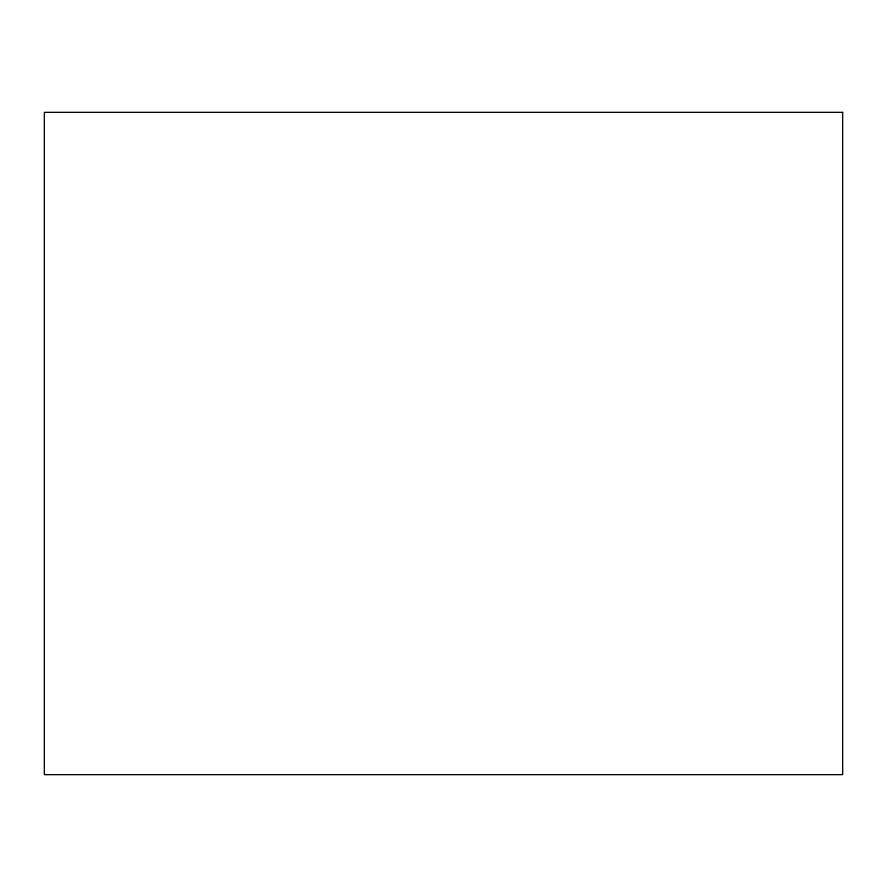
<?xml version="1.0" encoding="UTF-8"?>
<svg xmlns="http://www.w3.org/2000/svg" width="887" height="887" viewBox="0 0 887 887"><rect width="100%" height="100%" fill="white"/><g stroke="black" fill="none" stroke-linecap="round" stroke-linejoin="round"><path stroke-width="1.33" d="M842.65 112.339L44.35 112.339L44.35 774.661L842.65 774.661L842.65 112.339"/></g></svg>
